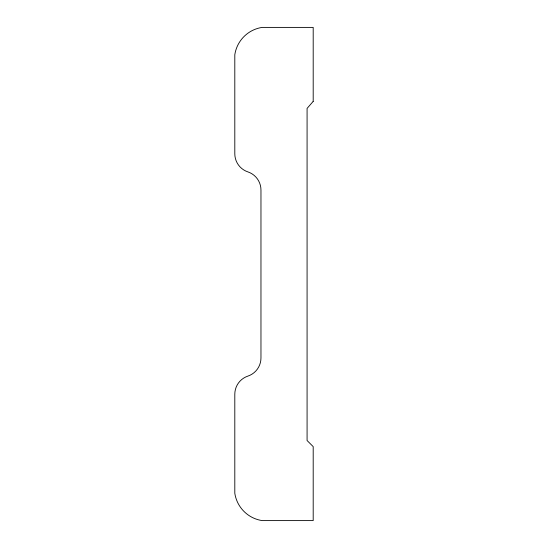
<?xml version="1.0" encoding="UTF-8"?>
<svg xmlns="http://www.w3.org/2000/svg" width="548" height="548" viewBox="0 0 548 548"><rect width="100%" height="100%" fill="white"/><g stroke="black" fill="none" stroke-linecap="round" stroke-linejoin="round"><path stroke-width="0.82" d="M313.196 101.38L307.079 108.408L307.079 440.524L313.196 446.62L313.196 520.6L262.184 520.6A32.538 32.538 0 0 1 234.804 493.227L234.804 394.245A19.118 19.118 0 0 1 247.881 376.106A19.118 19.118 0 0 0 260.964 357.967L260.964 190.033A19.118 19.118 0 0 0 247.881 171.894A19.118 19.118 0 0 1 234.804 153.755L234.804 54.773A32.538 32.538 0 0 1 262.184 27.4L313.196 27.4L313.196 101.38"/></g></svg>
